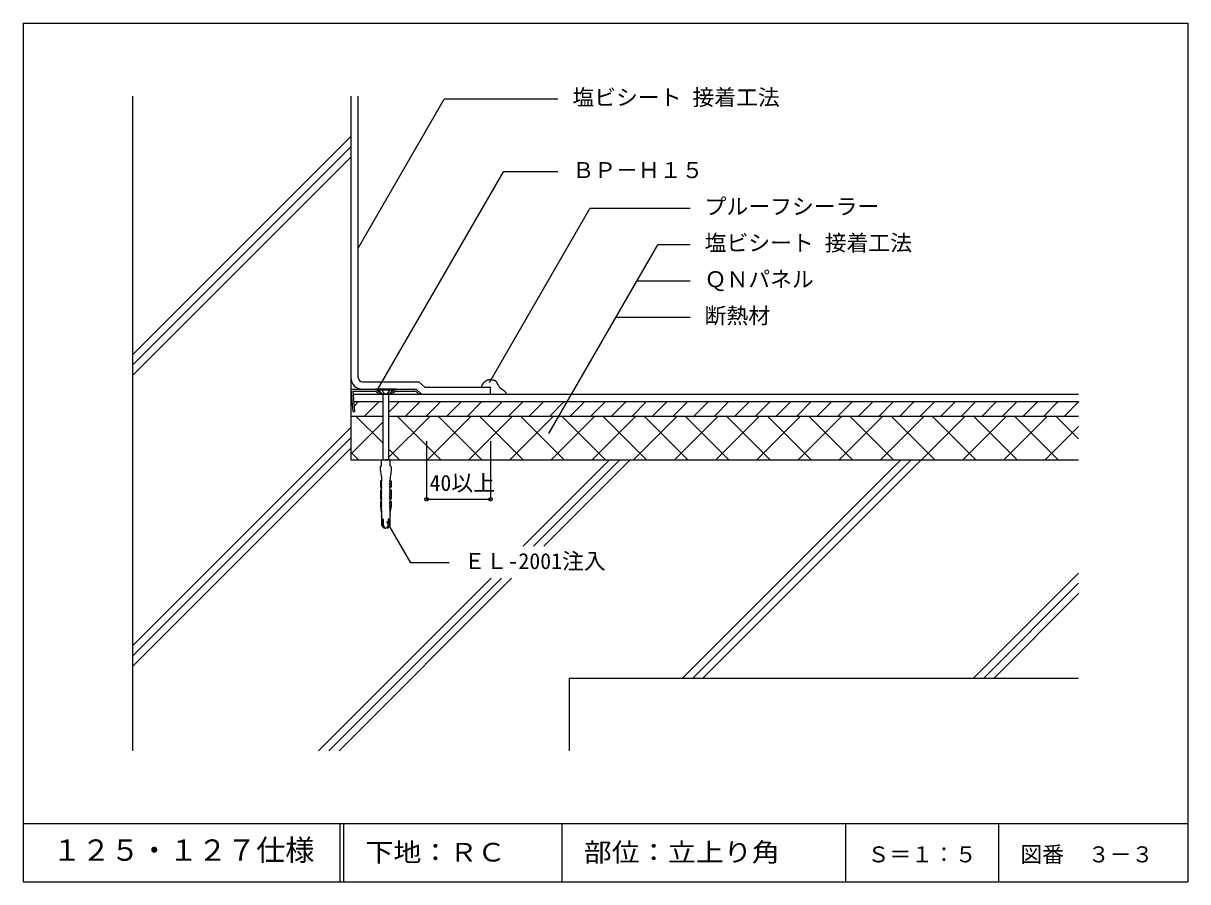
# Model space of a CAD drawing. Units: millimetres, scale not verified. Extents: x -408 to 392, y -609 to 621.
# Drawn here: x -408 to 392, y 31 to 621 of the extents above; entities that cross this region are included whole.
import ezdxf
from ezdxf.enums import TextEntityAlignment as Align

# ---------------------------------------------------------------- set-up
doc = ezdxf.new("R2010")
doc.units = ezdxf.units.MM
doc.header["$LTSCALE"] = 5
doc.header["$PDMODE"] = 32
doc.header["$PDSIZE"] = 2.5
doc.linetypes.add('DASHED3', pattern=[4, 3, -1])
for name, color, linetype in [('2-2_in line', 7, 'Continuous'), ('2-3', 3, 'Continuous'), ('2-4_out line', 2, 'Continuous'), ('2-6_鋼板・アングル', 2, 'Continuous'), ('2-7_ビス', 7, 'Continuous'), ('2-A_moji', 7, 'Continuous'), ('2-B_dim', 7, 'Continuous'), ('2-D_ハッチ他', 4, 'Continuous'), ('2-E_con他', 4, 'Continuous'), ('F-2', 7, 'Continuous'), ('F-5', 6, 'Continuous'), ('F-7', 1, 'Continuous'), ('F-A', 7, 'Continuous')]:
    doc.layers.add(name, color=color, linetype=linetype)
doc.styles.add('HG丸ｺﾞｼｯｸM-PRO', font='')
doc.styles.add('ＭＳ ゴシック', font='')
doc.styles.get('HG丸ｺﾞｼｯｸM-PRO').set_extended_font_data('HG丸ｺﾞｼｯｸM-PRO')
doc.styles.get('ＭＳ ゴシック').set_extended_font_data('MS Gothic')

msp = doc.modelspace()

# ---------------------------------------------------------------- linework, layer by layer
at = {"layer": '2-2_in line'}
for p, q in [((-181.34, 361.019), (-161.289, 361.019)), ((-157.289, 361.019), (316.711, 361.019)), ((-183.289, 351.019), (-161.289, 351.019)), ((-157.289, 351.019), (316.711, 351.019))]:
    msp.add_line(p, q, dxfattribs=at)
for points in [[(-183.289, 571.019), (-183.289, 321.019), (316.711, 321.019)], [(-88.891, 375.991), (-88.682, 376.031), (-88.471, 376.064), (-88.348, 376.081), (-88.2, 376.1), (-87.944, 376.127), (-87.687, 376.146), (-87.431, 376.155), (-87.176, 376.153), (-86.922, 376.139), (-86.775, 376.125), (-86.668, 376.111), (-86.484, 376.082), (-86.3, 376.048), (-86.116, 376.01), (-85.932, 375.97), (-85.747, 375.929), (-85.639, 375.906), (-85.517, 375.881), (-85.307, 375.838), (-85.097, 375.792), (-84.89, 375.739), (-84.687, 375.677), (-84.491, 375.601), (-84.38, 375.549), (-84.281, 375.496), (-84.116, 375.393), (-83.957, 375.276), (-83.807, 375.148), (-83.664, 375.011), (-83.528, 374.866), (-83.452, 374.779), (-83.368, 374.677), (-83.23, 374.495), (-83.1, 374.309), (-82.976, 374.119), (-82.859, 373.925), (-82.746, 373.729), (-82.682, 373.614), (-82.615, 373.491)], [(-93.286, 371.019), (-93.267, 371.15), (-93.234, 371.375), (-93.197, 371.599), (-93.152, 371.819), (-93.096, 372.036), (-93.027, 372.247), (-92.98, 372.367), (-92.939, 372.459), (-92.86, 372.615), (-92.773, 372.767), (-92.679, 372.916), (-92.579, 373.061), (-92.474, 373.203), (-92.412, 373.285), (-92.338, 373.38), (-92.207, 373.54), (-92.075, 373.698), (-91.939, 373.854), (-91.802, 374.007), (-91.663, 374.159), (-91.582, 374.246), (-91.496, 374.337), (-91.347, 374.493), (-91.195, 374.646), (-91.04, 374.796), (-90.881, 374.943), (-90.718, 375.084), (-90.62, 375.164), (-90.533, 375.232), (-90.378, 375.347), (-90.219, 375.455), (-90.056, 375.555), (-89.888, 375.648), (-89.717, 375.731), (-89.615, 375.775), (-89.502, 375.82), (-89.302, 375.887), (-89.098, 375.944), (-88.891, 375.991)], [(-82.615, 373.491), (-82.501, 373.278), (-82.389, 373.063), (-82.278, 372.848), (-82.167, 372.633), (-82.056, 372.416), (-81.991, 372.291), (-81.902, 372.122), (-81.746, 371.833), (-81.582, 371.548), (-81.407, 371.271), (-81.218, 371.005), (-81.013, 370.752), (-80.885, 370.612), (-80.839, 370.565), (-80.757, 370.486), (-80.673, 370.409), (-80.586, 370.335), (-80.497, 370.264), (-80.406, 370.196), (-80.352, 370.158), (-80.262, 370.099), (-80.104, 370.003), (-79.943, 369.911), (-79.78, 369.822), (-79.617, 369.733), (-79.456, 369.641), (-79.364, 369.586), (-79.272, 369.526), (-79.116, 369.419), (-78.964, 369.306), (-78.814, 369.188), (-78.667, 369.068), (-78.521, 368.946), (-78.436, 368.875), (-78.331, 368.785), (-78.149, 368.63), (-77.97, 368.473), (-77.794, 368.312), (-77.624, 368.145)], [(-77.624, 368.145), (-77.461, 367.972), (-77.37, 367.868), (-77.318, 367.806), (-77.232, 367.696), (-77.15, 367.584), (-77.072, 367.468), (-76.999, 367.35), (-76.932, 367.228), (-76.896, 367.157), (-76.849, 367.055), (-76.778, 366.876), (-76.716, 366.694), (-76.662, 366.508), (-76.612, 366.319), (-76.567, 366.13), (-76.541, 366.019)]]:
    msp.add_lwpolyline(points, dxfattribs=at)
msp.add_arc((-175.289, 377.519), 8, 180, 270, dxfattribs=at)
at = {"layer": '2-3'}
for p, q in [((-333.289, 571.019), (-333.289, 121.019)), ((-33.289, 171.019), (316.711, 171.019)), ((-33.289, 171.019), (-33.289, 121.019))]:
    msp.add_line(p, q, dxfattribs=at)
at = {"layer": '2-4_out line'}
for p, q in [((-178.289, 377.519), (-178.289, 571.019)), ((-132.433, 371.019), (-87.289, 371.019)), ((-87.289, 366.019), (-87.289, 371.019)), ((-181.778, 366.019), (-87.289, 366.019)), ((-87.289, 366.019), (316.711, 366.019))]:
    msp.add_line(p, q, dxfattribs=at)
msp.add_lwpolyline([(-175.289, 374.519), (-136.541, 374.519), (-132.433, 371.019)], dxfattribs=at)
msp.add_arc((-175.289, 377.519), 3, 180, 270, dxfattribs=at)
at = {"layer": '2-6_鋼板・アングル'}
for p, q in [((-183.289, 369.471), (-181.959, 354.279)), ((-183.289, 369.471), (-166.605, 369.471)), ((-181.979, 368.271), (-180.755, 354.279)), ((-181.979, 368.271), (-166.286, 368.271)), ((-165.873, 368.022), (-163.27, 366.019)), ((-165.142, 368.973), (-162.539, 366.971)), ((-153.436, 368.973), (-156.039, 366.971)), ((-152.704, 368.022), (-155.307, 366.019)), ((-152.291, 368.271), (-139.319, 368.271)), ((-151.972, 369.471), (-139.319, 369.471)), ((-162.539, 366.971), (-163.27, 366.019)), ((-156.039, 366.971), (-155.307, 366.019)), ((-138.346, 367.912), (-136.067, 365.971)), ((-135.289, 366.884), (-136.067, 365.971)), ((-181.959, 354.279), (-180.755, 354.279))]:
    msp.add_line(p, q, dxfattribs=at)
at = {"layer": '2-6_鋼板・アングル', "color": 4}
for p, q in [((-151.972, 369.471), (-166.605, 369.471)), ((-163.27, 366.019), (-155.307, 366.019))]:
    msp.add_line(p, q, dxfattribs=at)
at = {"layer": '2-6_鋼板・アングル'}
msp.add_lwpolyline([(-137.568, 368.826), (-135.289, 366.884), (-134.274, 366.019)], dxfattribs=at)
for centre, radius, start, end in [((-166.605, 367.071), 2.4, 52.43141, 90), ((-166.605, 367.071), 1.2, 52.43141, 90), ((-151.972, 367.071), 2.4, 90, 127.56859), ((-151.972, 367.071), 1.2, 90, 127.56859), ((-139.319, 366.771), 2.7, 49.57392, 90), ((-139.319, 366.771), 1.5, 49.57392, 90)]:
    msp.add_arc(centre, radius, start, end, dxfattribs=at)
at = {"layer": '2-7_ビス'}
for p, q in [((-164.289, 369.394), (-164.289, 368.894)), ((-164.289, 368.894), (-161.414, 366.019)), ((-154.289, 368.894), (-164.289, 368.894)), ((-154.289, 368.894), (-157.164, 366.019)), ((-157.164, 366.019), (-161.414, 366.019)), ((-161.289, 366.019), (-161.289, 321.019)), ((-157.289, 366.019), (-157.289, 321.019)), ((-162.457, 301.395), (-162.457, 301.395)), ((-162.457, 301.395), (-162.457, 301.395)), ((-156.12, 301.395), (-156.12, 301.395)), ((-156.12, 301.395), (-156.12, 301.395)), ((-162.458, 285.728), (-162.024, 284.904)), ((-156.119, 285.728), (-156.553, 284.904))]:
    msp.add_line(p, q, dxfattribs=at)
at = {"layer": '2-7_ビス', "linetype": 'DASHED3'}
for p, q in [((-161.838, 368.894), (-161.838, 369.394)), ((-161.838, 368.894), (-160.756, 367.019)), ((-156.739, 368.894), (-157.821, 367.019)), ((-156.739, 368.894), (-156.739, 369.394))]:
    msp.add_line(p, q, dxfattribs=at)
at = {"layer": '2-7_ビス'}
for points in [[(-154.289, 368.894), (-154.289, 369.394), (-164.289, 369.394)], [(-162.289, 316.924), (-162.289, 321.019), (-159.289, 321.019)], [(-156.289, 316.924), (-156.289, 321.019), (-159.289, 321.019)], [(-162.289, 316.924), (-163.039, 316.099), (-163.039, 314.001), (-162.49, 309.883), (-162.248, 309.476), (-162.289, 309.476), (-162.289, 307.661), (-161.856, 306.837)], [(-156.289, 316.924), (-155.539, 316.099), (-155.539, 314.001), (-156.087, 309.883), (-156.329, 309.476), (-156.289, 309.476), (-156.289, 307.661), (-156.722, 306.837)], [(-161.985, 306.59), (-162.964, 306.59), (-162.964, 302.356), (-162.462, 301.395), (-162.457, 301.395)], [(-161.917, 305.27), (-162.425, 306.095), (-162.425, 306.59)], [(-161.917, 303.704), (-162.425, 304.528), (-162.425, 305.006), (-162.076, 305.023)], [(-156.66, 305.27), (-156.152, 306.095), (-156.152, 306.59)], [(-156.66, 303.704), (-156.152, 304.528), (-156.152, 305.006), (-156.501, 305.023)], [(-156.592, 306.59), (-155.614, 306.59), (-155.614, 302.356), (-156.115, 301.395), (-156.12, 301.395)], [(-162.425, 300.323), (-162.964, 300.323), (-162.964, 294.526), (-162.457, 293.562)], [(-162.457, 301.395), (-162.454, 301.872), (-162.136, 301.89)], [(-161.974, 302.137), (-162.425, 302.961), (-162.425, 303.439), (-162.077, 303.456)], [(-161.917, 299.004), (-162.425, 299.828), (-162.425, 300.323)], [(-161.917, 297.437), (-162.425, 298.261), (-162.425, 298.739), (-162.077, 298.756)], [(-161.917, 295.87), (-162.425, 296.695), (-162.425, 297.172), (-162.077, 297.19)], [(-156.66, 299.004), (-156.152, 299.828), (-156.152, 300.323)], [(-156.66, 297.437), (-156.152, 298.261), (-156.152, 298.739), (-156.5, 298.756)], [(-156.66, 295.87), (-156.152, 296.695), (-156.152, 297.172), (-156.5, 297.19)], [(-156.603, 302.137), (-156.152, 302.961), (-156.152, 303.439), (-156.5, 303.456)], [(-156.12, 301.395), (-156.123, 301.872), (-156.441, 301.89)], [(-156.152, 300.323), (-155.614, 300.323), (-155.614, 294.526), (-156.12, 293.562)], [(-162.425, 292.49), (-162.964, 292.49), (-162.964, 289.241), (-162.458, 285.728), (-162.457, 286.206), (-162.148, 286.223)], [(-162.457, 293.561), (-162.454, 294.039), (-162.133, 294.056)], [(-161.981, 288.037), (-162.445, 288.861), (-162.441, 289.339), (-162.107, 289.356)], [(-161.949, 289.604), (-162.43, 290.428), (-162.425, 290.906), (-162.077, 290.923)], [(-161.974, 294.304), (-162.425, 295.128), (-162.425, 295.606), (-162.077, 295.623)], [(-161.917, 291.17), (-162.425, 291.995), (-162.425, 292.49)], [(-156.66, 291.17), (-156.152, 291.995), (-156.152, 292.49)], [(-156.628, 289.604), (-156.148, 290.428), (-156.152, 290.906), (-156.5, 290.923)], [(-156.603, 294.304), (-156.152, 295.128), (-156.152, 295.606), (-156.5, 295.623)], [(-156.596, 288.037), (-156.132, 288.861), (-156.136, 289.339), (-156.47, 289.356)], [(-156.12, 293.561), (-156.123, 294.039), (-156.444, 294.056)], [(-156.152, 292.49), (-155.614, 292.49), (-155.614, 289.241), (-156.119, 285.728), (-156.12, 286.206), (-156.429, 286.223)], [(-162.004, 286.47), (-162.454, 287.295), (-162.452, 287.772), (-162.13, 287.79)], [(-162.154, 284.656), (-162.289, 284.656), (-162.289, 283.873), (-162.139, 283.873), (-162.139, 282.265), (-162.132, 282.265)], [(-162.082, 281.935), (-162.082, 275.985), (-161.641, 275.333), (-160.639, 274.019), (-160.489, 274.019), (-161.574, 275.985), (-161.574, 279.956)], [(-156.495, 281.935), (-156.495, 275.985), (-156.936, 275.333), (-157.939, 274.019), (-158.088, 274.019), (-157.003, 275.985), (-157.003, 279.956)], [(-156.573, 286.47), (-156.123, 287.295), (-156.125, 287.772), (-156.447, 287.79)], [(-156.423, 284.656), (-156.289, 284.656), (-156.289, 283.873), (-156.439, 283.873), (-156.439, 282.265), (-156.445, 282.265)], [(-160.991, 279.956), (-160.991, 275.985), (-159.906, 274.019), (-159.289, 274.019)], [(-157.586, 279.956), (-157.586, 275.985), (-158.671, 274.019), (-159.289, 274.019)]]:
    msp.add_lwpolyline(points, dxfattribs=at)
at = {"layer": '2-7_ビス', "linetype": 'DASHED3'}
msp.add_arc((-159.289, 368.13), 1.84, 217.11751, 322.88248, dxfattribs=at)
at = {"layer": '2-7_ビス'}
for centre, major_axis, start_param, end_param in [((-162.124, 305.246), (0, -0.229), 0.2312026, 1.6765256), ((-161.996, 306.761), (0, -0.172), 0.06848, 2.1628795), ((-156.581, 306.761), (0, -0.172), 4.1203058, 6.2147054), ((-156.453, 305.246), (0, -0.229), 4.6066597, 6.0519827), ((-162.479, 300.859), (0, -0.536), 0.0442118, 3.0973809), ((-162.181, 302.113), (0, -0.229), 0.2312026, 1.6765256), ((-162.124, 303.679), (0, -0.229), 0.2312026, 1.6765256), ((-162.124, 298.979), (0, -0.229), 0.2312026, 1.6765256), ((-162.124, 297.413), (0, -0.229), 0.2312026, 1.6765256), ((-156.453, 303.679), (0, -0.229), 4.6066597, 6.0519827), ((-156.453, 298.979), (0, -0.229), 4.6066597, 6.0519827), ((-156.453, 297.413), (0, -0.229), 4.6066597, 6.0519827), ((-156.396, 302.113), (0, -0.229), 4.6066597, 6.0519827), ((-156.098, 300.859), (0, -0.536), 3.1858044, 6.2389735), ((-162.479, 293.026), (0, -0.536), 0.0442118, 3.0973809), ((-162.189, 288.013), (0, -0.229), 0.2312026, 1.6765256), ((-162.182, 294.279), (0, -0.229), 0.2312026, 1.6765256), ((-162.157, 289.579), (0, -0.229), 0.2312026, 1.6765256), ((-162.124, 295.846), (0, -0.229), 0.2312026, 1.6765256), ((-162.124, 291.146), (0, -0.229), 0.2312026, 1.6765256), ((-156.453, 295.846), (0, -0.229), 4.6066597, 6.0519827), ((-156.453, 291.146), (0, -0.229), 4.6066597, 6.0519827), ((-156.42, 289.579), (0, -0.229), 4.6066597, 6.0519827), ((-156.395, 294.279), (0, -0.229), 4.6066597, 6.0519827), ((-156.388, 288.013), (0, -0.229), 4.6066597, 6.0519827), ((-156.098, 293.026), (0, -0.536), 3.1858044, 6.2389735), ((-162.211, 286.446), (0, -0.229), 0.2312026, 1.6765256), ((-162.167, 284.829), (0, -0.174), 0.0818475, 2.1771705), ((-162.808, 281.971), (0, -0.8), 1.5261677, 1.947508), ((-161.283, 279.946), (0, -0.321), 1.5390306, 4.6806232), ((-157.294, 279.946), (0, -0.321), 1.6025621, 4.7441547), ((-156.366, 286.446), (0, -0.229), 4.6066597, 6.0519827), ((-156.41, 284.829), (0, -0.174), 4.1060148, 6.2013378), ((-155.769, 281.971), (0, -0.8), 4.3356773, 4.7570176)]:
    msp.add_ellipse(centre, major_axis=major_axis, ratio=0.909574, start_param=start_param, end_param=end_param, dxfattribs=at)
at = {"layer": '2-A_moji'}
for p, q in [((-178.289, 466.43), (-119.18, 568.808)), ((-41.051, 568.808), (-119.18, 568.808)), ((-164.599, 369.519), (-78.407, 518.808)), ((-41.051, 518.808), (-78.407, 518.808)), ((-88.055, 374.175), (-18.985, 493.808)), ((49.796, 493.808), (-18.985, 493.808)), ((-47.265, 339.051), (27.651, 468.808)), ((49.796, 468.808), (27.651, 468.808)), ((49.796, 443.808), (13.217, 443.808)), ((49.796, 418.808), (-1.217, 418.808)), ((-158.735, 278.556), (-142.294, 250.081)), ((-115.602, 250.081), (-142.294, 250.081))]:
    msp.add_line(p, q, dxfattribs=at)
at = {"layer": '2-B_dim'}
for p, q in [((-131.226, 333.867), (-131.226, 293.837)), ((-87.289, 333.867), (-87.289, 293.837)), ((-131.226, 293.837), (-87.289, 293.837))]:
    msp.add_line(p, q, dxfattribs=at)
at = {"layer": '2-B_dim', "color": 1}
for p in [(-131.226, 293.837), (-87.289, 293.837)]:
    msp.add_point(p, dxfattribs=at)
at = {"layer": '2-D_ハッチ他'}
for p, q in [((-181.073, 357.97), (-178.024, 361.019)), ((-173.882, 351.019), (-163.882, 361.019)), ((-157.289, 353.471), (-149.74, 361.019)), ((-145.598, 351.019), (-135.598, 361.019)), ((-131.455, 351.019), (-121.455, 361.019)), ((-117.313, 351.019), (-107.313, 361.019)), ((-103.171, 351.019), (-93.171, 361.019)), ((-89.029, 351.019), (-79.029, 361.019)), ((-74.887, 351.019), (-64.887, 361.019)), ((-60.745, 351.019), (-50.745, 361.019)), ((-46.603, 351.019), (-36.603, 361.019)), ((-32.46, 351.019), (-22.46, 361.019)), ((-18.318, 351.019), (-8.318, 361.019)), ((-4.176, 351.019), (5.824, 361.019)), ((9.966, 351.019), (19.966, 361.019)), ((24.108, 351.019), (34.108, 361.019)), ((38.25, 351.019), (48.25, 361.019)), ((52.392, 351.019), (62.392, 361.019)), ((66.535, 351.019), (76.535, 361.019)), ((80.677, 351.019), (90.677, 361.019)), ((94.819, 351.019), (104.819, 361.019)), ((108.961, 351.019), (118.961, 361.019)), ((123.103, 351.019), (133.103, 361.019)), ((137.245, 351.019), (147.245, 361.019)), ((151.387, 351.019), (161.387, 361.019)), ((165.529, 351.019), (175.529, 361.019)), ((179.672, 351.019), (189.672, 361.019)), ((193.814, 351.019), (203.814, 361.019)), ((207.956, 351.019), (217.956, 361.019)), ((222.098, 351.019), (232.098, 361.019)), ((236.24, 351.019), (246.24, 361.019)), ((250.382, 351.019), (260.382, 361.019)), ((264.524, 351.019), (274.524, 361.019)), ((278.667, 351.019), (288.667, 361.019)), ((292.809, 351.019), (302.809, 361.019)), ((306.951, 351.019), (316.951, 361.019)), ((-183.289, 324.825), (-161.289, 346.825)), ((-179.734, 351.019), (-161.289, 332.574)), ((-157.289, 322.541), (-128.81, 351.019)), ((-151.449, 351.019), (-121.449, 321.019)), ((-130.526, 321.019), (-100.526, 351.019)), ((-123.165, 351.019), (-93.165, 321.019)), ((-102.242, 321.019), (-72.242, 351.019)), ((-94.881, 351.019), (-64.881, 321.019)), ((-73.958, 321.019), (-43.958, 351.019)), ((-66.596, 351.019), (-36.596, 321.019)), ((-45.673, 321.019), (-15.673, 351.019)), ((-38.312, 351.019), (-8.312, 321.019)), ((-17.389, 321.019), (12.611, 351.019)), ((-10.028, 351.019), (19.972, 321.019)), ((10.895, 321.019), (40.895, 351.019)), ((18.256, 351.019), (48.256, 321.019)), ((39.18, 321.019), (69.18, 351.019)), ((46.541, 351.019), (76.541, 321.019)), ((67.464, 321.019), (97.464, 351.019)), ((74.825, 351.019), (104.825, 321.019)), ((95.748, 321.019), (125.748, 351.019)), ((103.109, 351.019), (133.109, 321.019)), ((124.032, 321.019), (154.032, 351.019)), ((131.393, 351.019), (161.393, 321.019)), ((152.317, 321.019), (182.317, 351.019)), ((159.678, 351.019), (189.678, 321.019)), ((180.601, 321.019), (210.601, 351.019)), ((187.962, 351.019), (217.962, 321.019)), ((208.885, 321.019), (238.885, 351.019)), ((216.246, 351.019), (246.246, 321.019)), ((237.169, 321.019), (267.169, 351.019)), ((244.531, 351.019), (274.531, 321.019)), ((265.454, 321.019), (295.454, 351.019)), ((272.815, 351.019), (302.815, 321.019)), ((301.099, 351.019), (316.711, 335.407)), ((293.738, 321.019), (316.711, 343.993)), ((-157.289, 328.574), (-149.734, 321.019)), ((-183.289, 326.29), (-178.018, 321.019))]:
    msp.add_line(p, q, dxfattribs=at)
at = {"layer": '2-E_con他'}
for p, q in [((-333.289, 393.186), (-183.289, 543.186)), ((-333.289, 386.115), (-183.289, 536.115)), ((-333.289, 379.044), (-183.289, 529.044)), ((-333.289, 193.186), (-183.289, 343.186)), ((-333.289, 186.115), (-183.289, 336.115)), ((-333.289, 179.044), (-183.289, 329.044)), ((-64.883, 261.592), (-5.455, 321.019)), ((-57.812, 261.592), (1.616, 321.019)), ((-50.741, 261.592), (8.687, 321.019)), ((44.545, 171.019), (194.545, 321.019)), ((51.616, 171.019), (201.616, 321.019)), ((58.687, 171.019), (208.687, 321.019)), ((244.545, 171.019), (316.711, 243.186)), ((-205.455, 121.019), (-86.901, 239.574)), ((-198.384, 121.019), (-79.829, 239.574)), ((-191.313, 121.019), (-72.758, 239.574)), ((251.616, 171.019), (316.711, 236.115)), ((258.687, 171.019), (316.711, 229.044))]:
    msp.add_line(p, q, dxfattribs=at)
at = {"layer": 'F-2'}
for p, q in [((-38.289, 71.019), (-38.289, 31.019)), ((156.711, 71.019), (156.711, 31.019)), ((261.711, 71.019), (261.711, 31.019))]:
    msp.add_line(p, q, dxfattribs=at)
at = {"layer": 'F-5'}
for p, q in [((-408.289, 71.019), (391.711, 71.019)), ((-190.789, 71.019), (-190.789, 31.019)), ((-188.289, 71.019), (-188.289, 31.019))]:
    msp.add_line(p, q, dxfattribs=at)
at = {"layer": 'F-7'}
for p, q in [((-408.289, 621.019), (391.711, 621.019)), ((-408.289, 621.019), (-408.289, 31.019)), ((391.711, 621.019), (391.711, 31.019)), ((-408.289, 31.019), (391.711, 31.019))]:
    msp.add_line(p, q, dxfattribs=at)

# ---------------------------------------------------------------- texts
at = {"layer": '2-A_moji', "style": 'ＭＳ ゴシック'}
for s, p in [('塩ビシート 接着工法', (-31.051, 561.308)), ('ＢＰ－Ｈ１５', (-31.051, 511.308)), ('プルーフシーラー', (59.796, 486.308)), ('塩ビシート 接着工法', (59.796, 461.308)), ('ＱＮパネル', (59.796, 436.308)), ('断熱材', (59.796, 411.308)), ('ＥＬ-2001注入', (-105.602, 242.581))]:
    msp.add_text(s, height=11, dxfattribs=at).set_placement(p, align=Align.BOTTOM_LEFT)
at = {"layer": '2-B_dim', "style": 'ＭＳ ゴシック'}
msp.add_text('40以上', height=11, dxfattribs=at).set_placement((-129.198, 296.337), align=Align.BOTTOM_LEFT)
at = {"layer": 'F-A', "style": 'HG丸ｺﾞｼｯｸM-PRO'}
for s, height, p in [('１２５・１２７仕様', 14.66, (-388.289, 41.019)), ('図番', 11, (276.711, 41.019)), ('Ｓ＝１：５', 11, (171.711, 41.019)), ('３－３', 11, (323.129, 41.019))]:
    msp.add_text(s, height=height, dxfattribs=at).set_placement(p, align=Align.BOTTOM_LEFT)
at = {"layer": 'F-A', "style": 'HG丸ｺﾞｼｯｸM-PRO', "width": 1.1}
for s, p in [('下地：ＲＣ', (-173.289, 41.019)), ('部位：立上り角', (-23.289, 41.019))]:
    msp.add_text(s, height=12.83, dxfattribs=at).set_placement(p, align=Align.BOTTOM_LEFT)

doc.saveas('drawing.dxf')
